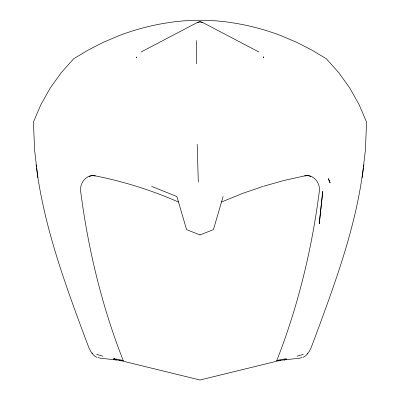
<?xml version="1.0" encoding="UTF-8"?>
<svg xmlns="http://www.w3.org/2000/svg" width="400" height="400" viewBox="0 0 400 400"><rect width="100%" height="100%" fill="white"/><g stroke="black" fill="none" stroke-linecap="round" stroke-linejoin="round"><path stroke-width="0.6" d="M196.405 63.82L196.645 40.605M307.435 353.615A16.08 16.08 0 0 0 309.455 351.06L310.925 348.145L314.63 338.46C335.11 283.03 356.065 226.855 363.29 167.86M363.435 166.63L363.655 164.785M363.8 163.555L365.4 150.025L366.565 122.09L359.085 104.595L349.88 88.195L338.94 72.895L326.27 58.685L311.605 49.935L296.62 42.305L281.32 35.79A235.015 235.015 0 0 0 233.49 22.965C211.31 19.325 188.69 19.33 166.51 22.96A235.015 235.015 0 0 0 118.68 35.79L103.38 42.305L88.395 49.935L73.73 58.685L61.06 72.895L50.12 88.195L40.915 104.595L33.435 122.09L34.6 150.025L36.2 163.555M362.125 177.705L363.975 163.865M223.105 196.515L213.43 229.63L200 234.925L186.57 229.63L176.895 196.515L151.565 186.365M302.09 357.43L299.93 358.15L276.72 360.73C297.975 306.63 311.71 249.79 319.23 192.195C320.985 183.72 313.755 173.77 304.645 175.89L284.27 180.41L263.995 186.105M307.885 353.435L305.735 355.765L303.005 357.385M140.995 52.055L197.5 22.385L200 21.77L202.5 22.385L259.005 52.055M178.505 202.035C151.825 190.36 123.93 181.535 95.355 175.89C86.245 173.77 79.015 183.72 80.77 192.195C88.29 249.79 102.025 306.63 123.28 360.73L100.07 358.15L97.91 357.43M221.495 202.035L242.39 193.48L263.4 186.27M197.5 22.385L200 21.77L202.5 22.385M276.72 360.73L280.325 359.64L286.465 358.725L286.275 359.31L284.07 359.885L285.875 359.67L285.625 359.74M297.01 356.2L303.445 354.375M280.595 360.3L200 380L119.405 360.3M89.115 176.27L92.165 175.675L95.355 175.89M304.645 175.89L307.835 175.675L310.885 176.27M199.86 234.87L200.14 234.87M96.55 354.375L102.985 356.205M123.28 360.73L119.67 359.64L113.535 358.725A1.565 1.14 -69.1 0 0 114.375 359.74M96.975 357.4L94.365 355.855L91.81 353.05M36.025 163.865C43.285 224.235 64.26 281.8 85.37 338.46L89.075 348.145L90.545 351.06A16.08 16.08 0 0 0 92.565 353.615M36.345 164.785L36.565 166.63M36.71 167.86L37.875 177.705M197.19 144.32L198.31 182.1M136.295 57.07L136.315 57.645L136.295 57.07M322.75 191.455L319.245 223.775L322.75 191.455M263.725 57.365L263.685 57.645L263.615 56.765L263.725 57.365M114.31 358.815L113.965 359.045L115.095 359.25L114.31 358.815M115.14 359.51L114.075 359.35L116.295 359.68L114.435 359.71L116.325 359.84L115.14 359.51M329.235 180.625L328.335 178.63L330.115 182.89L329.235 180.625"/></g></svg>
